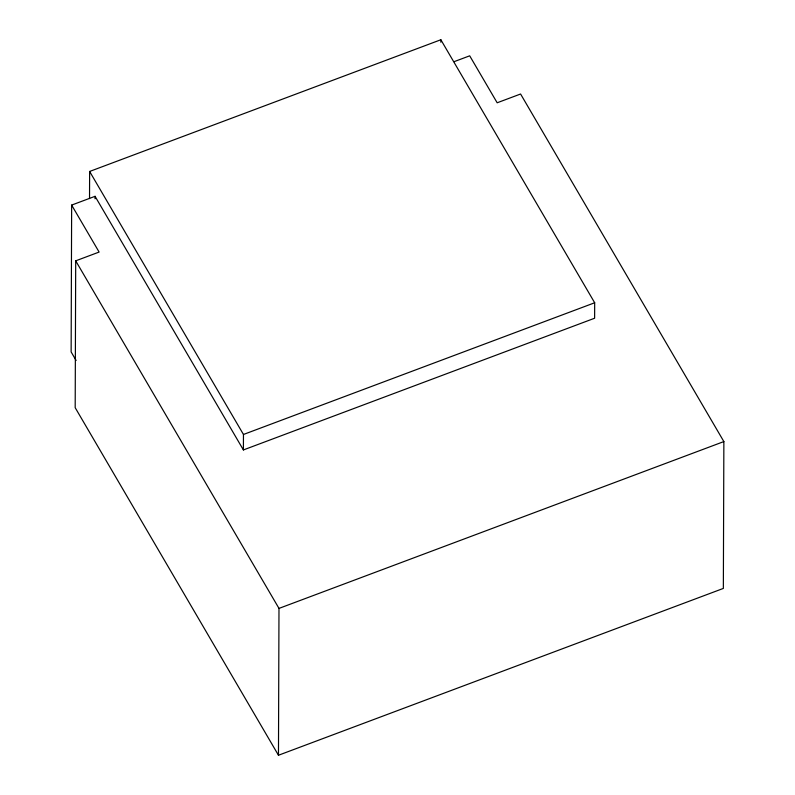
<?xml version="1.0" encoding="UTF-8"?>
<svg xmlns="http://www.w3.org/2000/svg" width="795" height="795" viewBox="0 0 795 795"><rect width="100%" height="100%" fill="white"/><g stroke="black" fill="none" stroke-linecap="round" stroke-linejoin="round"><path stroke-width="1.19" d="M89.527 198.591L89.626 171.462L440.847 39.75L594.68 302.766L594.62 318.229L243.399 449.94L95.062 196.315L71.649 205.09L71.133 351.937L76.131 360.483M71.649 205.09L99.117 252.065L75.704 260.84L75.187 407.686L278.469 755.25L723.351 588.419L723.867 441.573L520.586 94.009L497.173 102.784L469.696 55.819L454.094 61.672M95.052 198.79L95.062 196.315M243.399 449.94L243.459 434.477L89.626 171.462M278.469 755.25L278.985 608.404L75.704 260.84M440.837 42.215L440.847 39.75M243.459 434.477L594.68 302.766M278.985 608.404L723.867 441.573"/></g></svg>
